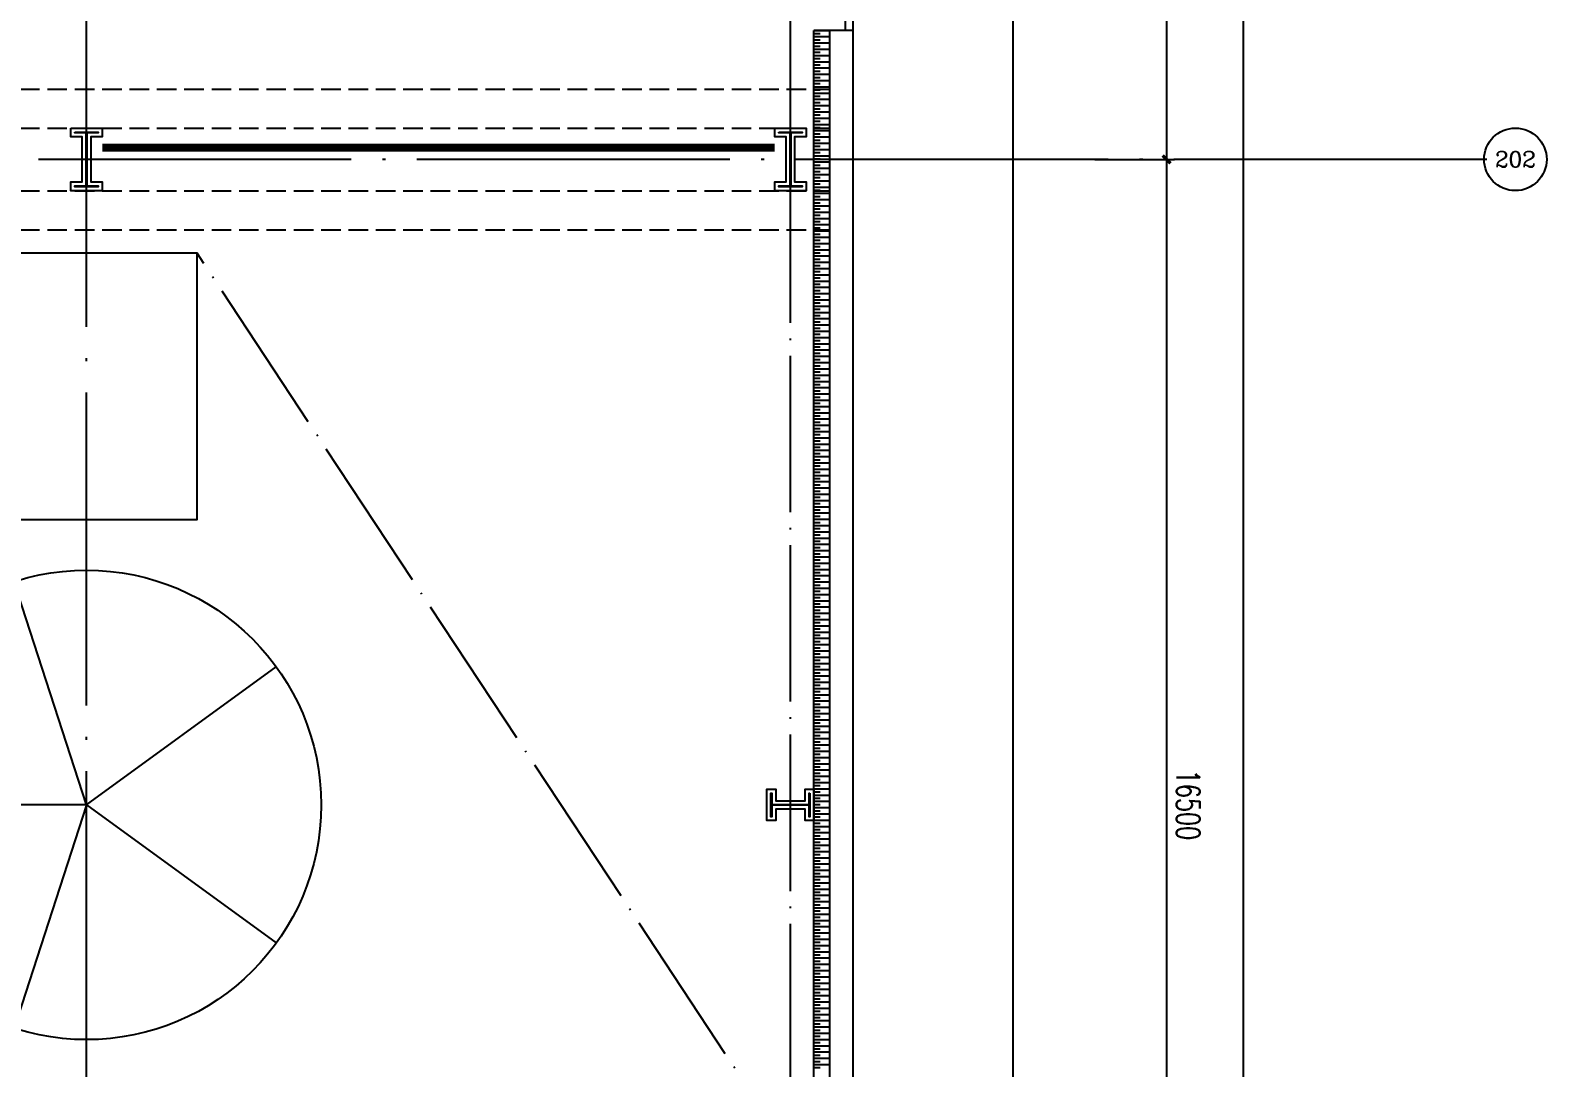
# Model space of a CAD drawing. Extents: x -555607 to 460190, y 498714 to 1664455.
# Drawn here: x -138573 to -119185, y 644962 to 658220 of the extents above; entities that cross this region are included whole.
import ezdxf
from ezdxf.enums import TextEntityAlignment as Align

# ---------------------------------------------------------------- set-up
doc = ezdxf.new("R2010")
doc.units = 0
doc.header["$LTSCALE"] = 1000
doc.header["$MEASUREMENT"] = 0
for name, pattern in [('CENTER', [2, 1.25, -0.25, 0.25, -0.25]), ('DASH', [0.35, 0.25, -0.1]), ('DOTE', [2.42, 2, -0.2, 0.02, -0.2])]:
    doc.linetypes.add(name, pattern=pattern)
doc.layers.get('Defpoints').update_dxf_attribs({"color": 210})
for name, color, linetype in [('99平面图例外参$0$A-HATCH-2', 251, 'Continuous'), ('A-AXIS-D', 1, 'Continuous'), ('A-AXIS-DOTE', 14, 'DOTE'), ('A-AXIS-DP', 126, 'Continuous'), ('A-HATCH-2', 251, 'Continuous'), ('A-LIN-V', 9, 'Continuous'), ('A-SFCE', 30, 'Continuous'), ('AS-COLN', 6, 'Continuous'), ('AS-WALL', 40, 'Continuous'), ('CURTWALL', 4, 'Continuous'), ('TH_DIM', 3, 'Continuous')]:
    doc.layers.add(name, color=color, linetype=linetype)
doc.layers.add('柱间支撑', color=6, linetype='CENTER', lineweight=0)
doc.styles.add('_TCH_AXIS', font='COMPLEX', dxfattribs={"bigfont": 'GBCBIG'})
doc.styles.add('_TCH_DIM_T3', font='SIMPLEX', dxfattribs={"width": 0.705882, "bigfont": 'GBCBIG'})
doc.styles.add('A-DIM_T3', font='SIMPLEX', dxfattribs={"width": 0.705882, "bigfont": 'GBCBIG'})
doc.styles.add('图框宋体', font='', dxfattribs={"width": 0.75})
doc.styles.get('图框宋体').set_extended_font_data('SimSun')
doc.dimstyles.new('_TCH_ARCH&&100', dxfattribs={"dimtxt": 297.5, "dimasz": 100, "dimexe": 100, "dimexo": 100, "dimgap": 126.25, "dimtad": 1, "dimdec": 0, "dimzin": 0, "dimdsep": 46, "dimtxsty": '_TCH_DIM_T3', "dimblk": 'ARCHTICK', "dimcen": 0.09, "dimclrt": 7, "dimazin": 2, "dimtfac": 1, "dimtdec": 0, "dimtix": 1, "dimtmove": 2, "dimatfit": 3, "dimfxl": 100, "dimtolj": 1, "dimtzin": 0, "dimarcsym": 0})
doc.dimstyles.new('_TCH_ARCH&&150', dxfattribs={"dimtxt": 446.25, "dimasz": 150, "dimexe": 375, "dimexo": 450, "dimgap": 150, "dimtad": 1, "dimdec": 0, "dimzin": 0, "dimdsep": 46, "dimtxsty": '_TCH_DIM_T3', "dimblk": 'ARCHTICK', "dimcen": 0.09, "dimclrt": 7, "dimazin": 2, "dimtfac": 1, "dimtdec": 0, "dimtix": 1, "dimtmove": 2, "dimatfit": 3, "dimfxl": 1, "dimtolj": 1, "dimtzin": 0, "dimarcsym": 0})
doc.dimstyles.new('A-DIM&&100', dxfattribs={"dimtxt": 297.5, "dimasz": 100, "dimexe": 100, "dimexo": 100, "dimgap": 126.25, "dimtad": 1, "dimdec": 0, "dimzin": 0, "dimdsep": 46, "dimtxsty": 'A-DIM_T3', "dimblk": 'ARCHTICK', "dimcen": 0.09, "dimclrt": 7, "dimazin": 2, "dimtfac": 1, "dimtdec": 0, "dimtix": 1, "dimtmove": 2, "dimatfit": 3, "dimfxl": 1, "dimtolj": 1, "dimtzin": 0, "dimarcsym": 0})

# ---------------------------------------------------------------- blocks, each defined once
blk = doc.blocks.new('w4324324')
at = {"layer": 'A-HATCH-2', "color": 250}
for q in [(-1694760, 686605), (-1697614, 684532), (-1691907, 684532), (-1696524, 681178), (-1692997, 681178)]:
    blk.add_line((-1694760, 683605), q, dxfattribs=at)
blk.add_circle((-1694760, 683605), 3000, dxfattribs=at)
blk = doc.blocks.new('ner546')
at = {"layer": 'A-LIN-V'}
blk.add_blockref('w4324324', (565280, -64744), dxfattribs=at)
blk = doc.blocks.new('23124232432')
at = {"layer": '柱间支撑', "color": 250, "const_width": 100}
blk.add_lwpolyline([(-129054, 656720), (-137654, 656720)], dxfattribs=at)
blk = doc.blocks.new('nt66')
at = {"layer": 'A-HATCH-2'}
blk.add_lwpolyline([(-195840, 766870), (-195440, 766870), (-195440, 766758), (-195586, 766758), (-195586, 766182), (-195440, 766182), (-195440, 766070), (-195840, 766070), (-195840, 766182), (-195694, 766182), (-195694, 766758), (-195840, 766758)], close=True, dxfattribs=at)
at = {"layer": 'AS-COLN'}
blk.add_lwpolyline([(-195790, 766820), (-195490, 766820), (-195490, 766808), (-195636, 766808), (-195636, 766132), (-195490, 766132), (-195490, 766120), (-195790, 766120), (-195790, 766132), (-195644, 766132), (-195644, 766808), (-195790, 766808)], close=True, dxfattribs=at)
blk = doc.blocks.new('342343243')
at = {"layer": 'A-AXIS-DP', "color": 5}
blk.add_lwpolyline([(-155704, 832070), (-155404, 832070), (-155404, 832058), (-155550, 832058), (-155550, 831582), (-155404, 831582), (-155404, 831570), (-155704, 831570), (-155704, 831582), (-155558, 831582), (-155558, 832058), (-155704, 832058), (-155704, 832070)], close=True, dxfattribs=at)
at = {"layer": 'A-HATCH-2'}
blk.add_lwpolyline([(-155754, 832120), (-155354, 832120), (-155354, 832008), (-155500, 832008), (-155500, 831632), (-155354, 831632), (-155354, 831520), (-155754, 831520), (-155754, 831632), (-155608, 831632), (-155608, 832008), (-155754, 832008)], close=True, dxfattribs=at)
blk = doc.blocks.new('_ArchTick')
at = {"color": 0, "linetype": 'ByBlock', "const_width": 0.4}
blk.add_lwpolyline([(-0.5, -0.5), (0.5, 0.5)], dxfattribs=at)
blk = doc.blocks.new('*D132')
at = {"layer": 'A-AXIS-D', "color": 0, "lineweight": -2, "transparency": 16777216}
for p, q in [((-124860, 723220), (-122965, 723220)), ((-123065, 723220), (-123065, 639420)), ((-124860, 639420), (-122965, 639420))]:
    blk.add_line(p, q, dxfattribs=at)
at = {"layer": 'Defpoints', "color": 0, "transparency": 16777216}
for p in [(-124960, 723220), (-124960, 639420), (-123065, 639420)]:
    blk.add_point(p, dxfattribs=at)
at = {"layer": 'A-AXIS-D', "color": 0, "lineweight": -2, "transparency": 16777216, "xscale": 100, "yscale": 100, "zscale": 100}
for p, rotation in [((-123065, 723220), 90), ((-123065, 639420), 270)]:
    blk.add_blockref('_ArchTick', p, dxfattribs=dict(at, rotation=rotation))
at = {"layer": 'A-AXIS-D', "color": 7, "transparency": 16777216, "insert": (-122790, 681320), "char_height": 297.5, "attachment_point": 5, "rotation": 270, "style": '_TCH_DIM_T3'}
blk.add_mtext('\\A1;83800', dxfattribs=at)
blk = doc.blocks.new('*D219')
at = {"layer": 'A-AXIS-D', "color": 0, "lineweight": -2, "transparency": 16777216}
for p, q in [((-124960, 673070), (-123944, 673070)), ((-124044, 673070), (-124044, 656570)), ((-124960, 656570), (-123944, 656570))]:
    blk.add_line(p, q, dxfattribs=at)
at = {"layer": 'Defpoints', "color": 0, "transparency": 16777216}
for p in [(-125060, 673070), (-125060, 656570), (-124044, 656570)]:
    blk.add_point(p, dxfattribs=at)
at = {"layer": 'A-AXIS-D', "color": 0, "lineweight": -2, "transparency": 16777216, "xscale": 100, "yscale": 100, "zscale": 100}
for p, rotation in [((-124044, 673070), 90), ((-124044, 656570), 270)]:
    blk.add_blockref('_ArchTick', p, dxfattribs=dict(at, rotation=rotation))
at = {"layer": 'A-AXIS-D', "color": 7, "transparency": 16777216, "insert": (-123769, 664820), "char_height": 297.5, "attachment_point": 5, "rotation": 270, "style": 'A-DIM_T3'}
blk.add_mtext('\\A1;16500', dxfattribs=at)
blk = doc.blocks.new('*D220')
at = {"layer": 'A-AXIS-D', "color": 0, "lineweight": -2, "transparency": 16777216}
for p, q in [((-124960, 656570), (-123944, 656570)), ((-124044, 656570), (-124044, 640070)), ((-124960, 640070), (-123944, 640070))]:
    blk.add_line(p, q, dxfattribs=at)
at = {"layer": 'Defpoints', "color": 0, "transparency": 16777216}
for p in [(-125060, 656570), (-125060, 640070), (-124044, 640070)]:
    blk.add_point(p, dxfattribs=at)
at = {"layer": 'A-AXIS-D', "color": 0, "lineweight": -2, "transparency": 16777216, "xscale": 100, "yscale": 100, "zscale": 100}
for p, rotation in [((-124044, 656570), 90), ((-124044, 640070), 270)]:
    blk.add_blockref('_ArchTick', p, dxfattribs=dict(at, rotation=rotation))
at = {"layer": 'A-AXIS-D', "color": 7, "transparency": 16777216, "insert": (-123769, 648320), "char_height": 297.5, "attachment_point": 5, "rotation": 270, "style": 'A-DIM_T3'}
blk.add_mtext('\\A1;16500', dxfattribs=at)
blk = doc.blocks.new('99平面图例外参$0$$LinePat$填挖边坡')
at = {"color": 0}
for p, q in [((0, 0), (0, -1500)), ((300, 0), (300, -600))]:
    blk.add_line(p, q, dxfattribs=at)
at = {"layer": 'Defpoints', "color": 0}
blk.add_point((600, 0), dxfattribs=at)
blk = doc.blocks.new('*D613')
at = {"layer": 'Defpoints', "color": 0, "transparency": 16777216}
for p in [(-128054, 722570), (-126005, 722570), (-128054, 640070)]:
    blk.add_point(p, dxfattribs=at)
at = {"layer": 'TH_DIM', "color": 0, "lineweight": -2, "transparency": 16777216}
for p, q in [((-127604, 722570), (-125630, 722570)), ((-126005, 640070), (-126005, 722570)), ((-127604, 640070), (-125630, 640070))]:
    blk.add_line(p, q, dxfattribs=at)
at = {"layer": 'TH_DIM', "color": 0, "lineweight": -2, "transparency": 16777216, "xscale": 150, "yscale": 150, "zscale": 150}
for p, rotation in [((-126005, 722570), 90), ((-126005, 640070), 270)]:
    blk.add_blockref('_ArchTick', p, dxfattribs=dict(at, rotation=rotation))
at = {"layer": 'TH_DIM', "color": 7, "transparency": 16777216, "insert": (-126452, 681320), "char_height": 446.25, "attachment_point": 5, "rotation": 90, "style": '图框宋体'}
blk.add_mtext('\\A1;本侧201轴至206A轴储烟仓以下开窗(门)面积共计:6.0平方', dxfattribs=at)

msp = doc.modelspace()

# ---------------------------------------------------------------- linework, layer by layer
at = {"layer": 'A-AXIS-D'}
msp.add_circle((-119584.9, 656571.1), 400, dxfattribs=at)
at = {"layer": 'A-AXIS-DOTE', "color": 250}
for p, q in [((-128854.2, 540740), (-128854.2, 841482.3)), ((-128354.2, 643120), (-136440, 655370.2))]:
    msp.add_line(p, q, dxfattribs=at)
at = {"layer": 'A-AXIS-DOTE', "color": 250, "ltscale": 2}
for p, q in [((-137854.2, 635071.1), (-137854.2, 728870)), ((-119950, 656570), (-296250, 656570))]:
    msp.add_line(p, q, dxfattribs=at)
at = {"layer": 'A-HATCH-2', "color": 250, "linetype": 'DASH'}
for p, q in [((-263654.2, 657470), (-128354.2, 657470)), ((-263654.2, 656970), (-128354.2, 656970)), ((-263654.2, 656170), (-128354.2, 656170)), ((-263654.2, 655670), (-128354.2, 655670))]:
    msp.add_line(p, q, dxfattribs=at)
at = {"layer": 'A-LIN-V', "color": 250}
for p in [(-128554.2, 643320), (-128354.2, 658220)]:
    msp.add_line(p, (-128554.2, 658220), dxfattribs=at)
at = {"layer": 'A-SFCE', "color": 250}
msp.add_lwpolyline([(-145940, 651970.2), (-136440, 651970.2), (-136440, 655370.2), (-145940, 655370.2)], close=True, dxfattribs=at)
at = {"layer": 'AS-WALL'}
for p, q in [((-128354.2, 658220), (-128354.2, 639720)), ((-128054.2, 658220), (-128354.2, 658220)), ((-128054.2, 658220), (-128054.2, 639720))]:
    msp.add_line(p, q, dxfattribs=at)
at = {"layer": 'CURTWALL', "color": 8}
for p, q in [((-128154.2, 681170), (-128154.2, 658220)), ((-128054.2, 681170), (-128054.2, 658220)), ((-128054.2, 658220), (-128354.2, 658220))]:
    msp.add_line(p, q, dxfattribs=at)

# ---------------------------------------------------------------- block references
at = {"color": 250}
for p in [(57785.8, -109900), (66785.8, -109900)]:
    msp.add_blockref('nt66', p, dxfattribs=at)
at = {"layer": '99平面图例外参$0$A-HATCH-2', "color": 250, "xscale": -0.1335125448076481, "yscale": 0.1333333333333333, "zscale": 0.1333333333333333, "rotation": 89.99999999825114}
for p in [(-128554.2, 658220), (-128554.2, 658139.9), (-128554.2, 658059.8), (-128554.2, 657979.7), (-128554.2, 657899.6), (-128554.2, 657819.5), (-128554.2, 657739.4), (-128554.2, 657659.2), (-128554.2, 657579.1), (-128554.2, 657499), (-128554.2, 657418.9), (-128554.2, 657338.8), (-128554.2, 657258.7), (-128554.2, 657178.6), (-128554.2, 657098.5), (-128554.2, 657018.4), (-128554.2, 656938.3), (-128554.2, 656858.2), (-128554.2, 656778.1), (-128554.2, 656698), (-128554.2, 656617.8), (-128554.2, 656537.7), (-128554.2, 656457.6), (-128554.2, 656377.5), (-128554.2, 656297.4), (-128554.2, 656217.3), (-128554.2, 656137.2), (-128554.2, 656057.1), (-128554.2, 655977), (-128554.2, 655896.9), (-128554.2, 655816.8), (-128554.2, 655736.7), (-128554.2, 655656.6), (-128554.2, 655576.5), (-128554.2, 655496.3), (-128554.2, 655416.2), (-128554.2, 655336.1), (-128554.2, 655256), (-128554.2, 655175.9), (-128554.2, 655095.8), (-128554.2, 655015.7), (-128554.2, 654935.6), (-128554.2, 654855.5), (-128554.2, 654775.4), (-128554.2, 654695.3), (-128554.2, 654615.2), (-128554.2, 654535.1), (-128554.2, 654454.9), (-128554.2, 654374.8), (-128554.2, 654294.7), (-128554.2, 654214.6), (-128554.2, 654134.5), (-128554.2, 654054.4), (-128554.2, 653974.3), (-128554.2, 653894.2), (-128554.2, 653814.1), (-128554.2, 653734), (-128554.2, 653653.9), (-128554.2, 653573.8), (-128554.2, 653493.7), (-128554.2, 653413.5), (-128554.2, 653333.4), (-128554.2, 653253.3), (-128554.2, 653173.2), (-128554.2, 653093.1), (-128554.2, 653013), (-128554.2, 652932.9), (-128554.2, 652852.8), (-128554.2, 652772.7), (-128554.2, 652692.6), (-128554.2, 652612.5), (-128554.2, 652532.4), (-128554.2, 652452.3), (-128554.2, 652372.2), (-128554.2, 652292), (-128554.2, 652211.9), (-128554.2, 652131.8), (-128554.2, 652051.7), (-128554.2, 651971.6), (-128554.2, 651891.5), (-128554.2, 651811.4), (-128554.2, 651731.3), (-128554.2, 651651.2), (-128554.2, 651571.1), (-128554.2, 651491), (-128554.2, 651410.9), (-128554.2, 651330.8), (-128554.2, 651250.6), (-128554.2, 651170.5), (-128554.2, 651090.4), (-128554.2, 651010.3), (-128554.2, 650930.2), (-128554.2, 650850.1), (-128554.2, 650770), (-128554.2, 650689.9), (-128554.2, 650609.8), (-128554.2, 650529.7), (-128554.2, 650449.6), (-128554.2, 650369.5), (-128554.2, 650289.4), (-128554.2, 650209.2), (-128554.2, 650129.1), (-128554.2, 650049), (-128554.2, 649968.9), (-128554.2, 649888.8), (-128554.2, 649808.7), (-128554.2, 649728.6), (-128554.2, 649648.5), (-128554.2, 649568.4), (-128554.2, 649488.3), (-128554.2, 649408.2), (-128554.2, 649328.1), (-128554.2, 649248), (-128554.2, 649167.8), (-128554.2, 649087.7), (-128554.2, 649007.6), (-128554.2, 648927.5), (-128554.2, 648847.4), (-128554.2, 648767.3), (-128554.2, 648687.2), (-128554.2, 648607.1), (-128554.2, 648527), (-128554.2, 648446.9), (-128554.2, 648366.8), (-128554.2, 648286.7), (-128554.2, 648206.6), (-128554.2, 648126.5), (-128554.2, 648046.3), (-128554.2, 647966.2), (-128554.2, 647886.1), (-128554.2, 647806), (-128554.2, 647725.9), (-128554.2, 647645.8), (-128554.2, 647565.7), (-128554.2, 647485.6), (-128554.2, 647405.5), (-128554.2, 647325.4), (-128554.2, 647245.3), (-128554.2, 647165.2), (-128554.2, 647085.1), (-128554.2, 647004.9), (-128554.2, 646924.8), (-128554.2, 646844.7), (-128554.2, 646764.6), (-128554.2, 646684.5), (-128554.2, 646604.4), (-128554.2, 646524.3), (-128554.2, 646444.2), (-128554.2, 646364.1), (-128554.2, 646284), (-128554.2, 646203.9), (-128554.2, 646123.8), (-128554.2, 646043.7), (-128554.2, 645963.5), (-128554.2, 645883.4), (-128554.2, 645803.3), (-128554.2, 645723.2), (-128554.2, 645643.1), (-128554.2, 645563), (-128554.2, 645482.9), (-128554.2, 645402.8), (-128554.2, 645322.7), (-128554.2, 645242.6), (-128554.2, 645162.5), (-128554.2, 645082.4), (-128554.2, 645002.3)]:
    msp.add_blockref('99平面图例外参$0$$LinePat$填挖边坡', p, dxfattribs=at)
at = {"layer": 'A-AXIS-DP', "color": 250, "rotation": 270}
msp.add_blockref('342343243', (-960674.2, 492765.8), dxfattribs=at)
at = {"layer": 'A-LIN-V', "color": 250, "rotation": 90.00000000000001}
msp.add_blockref('ner546', (481006.5, 1777800), dxfattribs=at)
at = {"layer": '柱间支撑'}
msp.add_blockref('23124232432', (0, 0), dxfattribs=at)

# ---------------------------------------------------------------- texts
at = {"layer": 'A-AXIS-D', "color": 7, "style": '_TCH_AXIS'}
msp.add_text('202', height=202.97, dxfattribs=at).set_placement((-119845.9, 656469.6), (-119323.9, 656469.6), align=Align.FIT)

# ---------------------------------------------------------------- dimensions: what is measured, and where the dimension line sits
at = {"layer": 'A-AXIS-D'}
for base, p1, p2, text, dimstyle, picture, middle in [((-123064.5, 639420), (-124960, 723220), (-124960, 639420), '83800', '_TCH_ARCH&&100', '*D132', (-122789.5, 681320)), ((-124044.2, 656570), (-125060, 673070), (-125060, 656570), '16500', 'A-DIM&&100', '*D219', (-123769.2, 664820)), ((-124044.2, 640070), (-125060, 656570), (-125060, 640070), '16500', 'A-DIM&&100', '*D220', (-123769.2, 648320))]:
    dim = msp.add_linear_dim(base=base, p1=p1, p2=p2, angle=270, text=text, dimstyle=dimstyle, override={"dimgap": 0}, dxfattribs=at)
    dim.commit()
    dim.dimension.update_dxf_attribs({"geometry": picture, "text_midpoint": middle, "dimtype": 129, "text_rotation": 270})
at = {"layer": 'TH_DIM', "color": 7}
dim = msp.add_aligned_dim(p1=(-128054.2, 640070), p2=(-128054.2, 722570), distance=-2049.7, text='本侧201轴至206A轴储烟仓以下开窗(门)面积共计:6.0平方', dimstyle='_TCH_ARCH&&150', override={"dimtxsty": '图框宋体'}, dxfattribs=at)
dim.commit()
dim.dimension.update_dxf_attribs({"geometry": '*D613', "text_midpoint": (-126452.4, 681320)})

doc.saveas('drawing.dxf')
